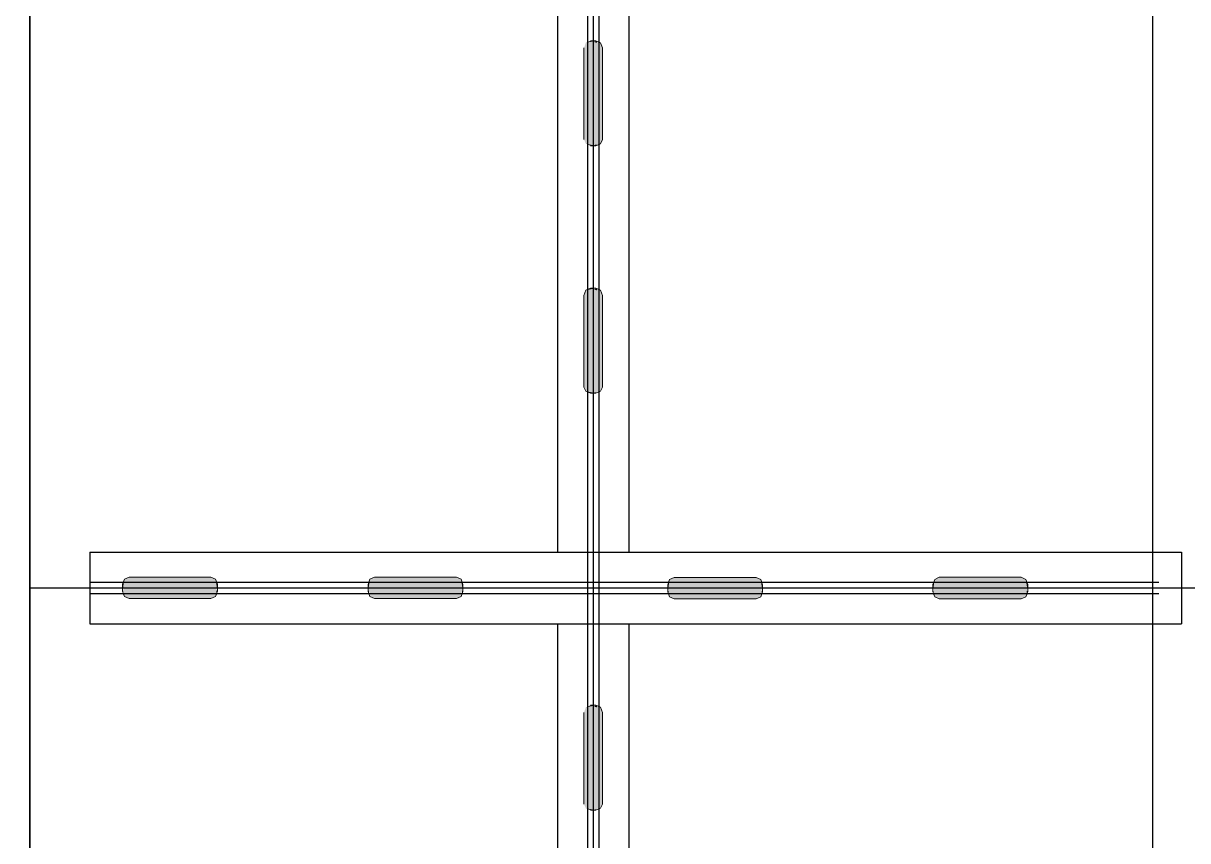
# Model space of a CAD drawing. Header units: inches. Extents: x 23291 to 181956, y 9161 to 51408.
# Drawn here: x 35630 to 36525, y 27351 to 27979 of the extents above; entities that cross this region are included whole.
import ezdxf

# ---------------------------------------------------------------- set-up
doc = ezdxf.new("R2010")
doc.units = ezdxf.units.IN
doc.header["$MEASUREMENT"] = 0
doc.layers.add('1', color=3, linetype='Continuous')
doc.layers.add('PDF2_Geometry', color=7, linetype='Continuous', true_color=0x231f20)
doc.layers.add('PDF2_Solid Fills', color=7, linetype='Continuous', true_color=0xffffff)

msp = doc.modelspace()

# ---------------------------------------------------------------- linework, layer by layer
at = {"linetype": 'ByBlock'}
for p, q in [((36063.7, 28572.72), (36063.7, 26515.72)), ((36063.7, 28572.72), (36063.7, 26515.72)), ((36068.1, 28572.72), (36068.1, 26515.72)), ((36068.1, 28572.72), (36068.1, 26515.72)), ((36072.5, 28572.72), (36072.5, 26515.72)), ((36072.5, 28572.72), (36072.5, 26515.72)), ((36040.6, 28031.52), (36040.6, 27572.82)), ((36040.6, 28031.52), (36040.6, 27572.82)), ((36095.6, 28031.52), (36095.6, 27572.82)), ((36095.6, 28031.52), (36095.6, 27572.82)), ((35681.39, 27572.82), (36520.14, 27572.82)), ((35681.39, 27572.82), (35681.39, 27517.82)), ((35681.39, 27572.82), (36520.14, 27572.82)), ((35681.39, 27572.82), (35681.39, 27517.82)), ((36520.14, 27572.82), (36520.14, 27517.82)), ((36520.14, 27572.82), (36520.14, 27517.82)), ((35681.39, 27549.72), (36502.6, 27549.72)), ((35681.39, 27549.72), (36502.6, 27549.72)), ((35635.36, 27545.32), (36882.76, 27545.32)), ((35635.36, 27545.32), (36882.76, 27545.32)), ((35681.39, 27540.92), (36502.6, 27540.92)), ((35681.39, 27540.92), (36502.6, 27540.92)), ((35681.39, 27517.82), (36520.14, 27517.82)), ((35681.39, 27517.82), (36520.14, 27517.82)), ((36040.6, 27517.82), (36040.6, 27059.12)), ((36040.6, 27517.82), (36040.6, 27059.12)), ((36095.6, 27517.82), (36095.6, 27059.12)), ((36095.6, 27517.82), (36095.6, 27059.12))]:
    msp.add_line(p, q, dxfattribs=at)
msp.add_open_spline([(34750.61, 29952.44), (35946.93, 29444.2), (37677.79, 28674.49), (40065.54, 27740.85), (41120.63, 27390.38)], degree=3, knots=[0, 0, 0, 0, 3.550687, 6.365653, 6.365653, 6.365653, 6.365653])
msp.add_open_spline([(34750.61, 29952.44), (35946.93, 29444.2), (37677.79, 28674.49), (40065.54, 27740.85), (41120.63, 27390.38)], degree=3, knots=[0, 0, 0, 0, 3.550687, 6.365653, 6.365653, 6.365653, 6.365653])
at = {"layer": '1', "linetype": 'ByBlock'}
for q in [(36498.2, 30494.37), (36498.21, 30271.39), (36498.2, 29801.99)]:
    msp.add_line((36498.2, 26463.12), q, dxfattribs=at)
at = {"layer": '1', "linetype": 'ByBlock', "lineweight": 35}
msp.add_line((35635.36, 26543.22), (35635.36, 28545.22), dxfattribs=at)
msp.add_line((35635.36, 26543.22), (35635.36, 28545.22), dxfattribs=at)
at = {"layer": 'PDF2_Geometry', "linetype": 'ByBlock', "lineweight": 18}
for p, q in [((36061.03, 27889.63), (36061.03, 27960.08)), ((36061.03, 27889.63), (36061.03, 27960.08)), ((36065.98, 27965.56), (36070.22, 27965.56)), ((36065.98, 27965.56), (36070.22, 27965.56)), ((36070.22, 27965.56), (36073.76, 27963.99)), ((36070.22, 27965.56), (36073.76, 27963.99)), ((36073.76, 27963.99), (36075.17, 27960.08)), ((36073.76, 27963.99), (36075.17, 27960.08)), ((36075.17, 27960.08), (36075.17, 27889.63)), ((36075.17, 27960.08), (36075.17, 27889.63)), ((36075.17, 27889.63), (36073.76, 27886.5)), ((36073.76, 27886.5), (36075.17, 27889.63)), ((36075.17, 27889.63), (36073.76, 27886.5)), ((36073.76, 27886.5), (36075.17, 27889.63)), ((36070.22, 27884.94), (36065.98, 27884.94)), ((36065.98, 27884.94), (36070.22, 27884.94)), ((36070.22, 27884.94), (36065.98, 27884.94)), ((36065.98, 27884.94), (36070.22, 27884.94)), ((36073.76, 27886.5), (36070.22, 27884.94)), ((36070.22, 27884.94), (36073.76, 27886.5)), ((36073.76, 27886.5), (36070.22, 27884.94)), ((36070.22, 27884.94), (36073.76, 27886.5)), ((36061.03, 27769.99), (36062.44, 27773.91)), ((36061.03, 27769.99), (36062.44, 27773.91)), ((36062.44, 27773.91), (36065.98, 27775.47)), ((36062.44, 27773.91), (36065.98, 27775.47)), ((36065.98, 27775.47), (36070.22, 27775.47)), ((36065.98, 27775.47), (36070.22, 27775.47)), ((36070.22, 27775.47), (36073.76, 27773.91)), ((36070.22, 27775.47), (36073.76, 27773.91)), ((36073.76, 27773.91), (36075.17, 27769.99)), ((36073.76, 27773.91), (36075.17, 27769.99)), ((36061.03, 27699.55), (36061.03, 27769.99)), ((36061.03, 27699.55), (36061.03, 27769.99)), ((36075.17, 27769.99), (36075.17, 27699.55)), ((36075.17, 27769.99), (36075.17, 27699.55)), ((36061.03, 27699.55), (36062.44, 27696.42)), ((36062.44, 27696.42), (36061.03, 27699.55)), ((36061.03, 27699.55), (36062.44, 27696.42)), ((36062.44, 27696.42), (36061.03, 27699.55)), ((36075.17, 27699.55), (36073.76, 27696.42)), ((36073.76, 27696.42), (36075.17, 27699.55)), ((36075.17, 27699.55), (36073.76, 27696.42)), ((36073.76, 27696.42), (36075.17, 27699.55)), ((36062.44, 27696.42), (36065.98, 27694.85)), ((36065.98, 27694.85), (36062.44, 27696.42)), ((36062.44, 27696.42), (36065.98, 27694.85)), ((36065.98, 27694.85), (36062.44, 27696.42)), ((36070.22, 27694.85), (36065.98, 27694.85)), ((36065.98, 27694.85), (36070.22, 27694.85)), ((36070.22, 27694.85), (36065.98, 27694.85)), ((36065.98, 27694.85), (36070.22, 27694.85)), ((36073.76, 27696.42), (36070.22, 27694.85)), ((36070.22, 27694.85), (36073.76, 27696.42)), ((36073.76, 27696.42), (36070.22, 27694.85)), ((36070.22, 27694.85), (36073.76, 27696.42)), ((35707.92, 27552.11), (35706.5, 27548.2)), ((35707.92, 27552.11), (35706.5, 27548.2)), ((35706.5, 27548.2), (35706.5, 27542.72)), ((35706.5, 27548.2), (35706.5, 27542.72)), ((35711.45, 27553.68), (35707.92, 27552.11)), ((35711.45, 27553.68), (35707.92, 27552.11)), ((35774.39, 27553.68), (35711.45, 27553.68)), ((35774.39, 27553.68), (35711.45, 27553.68)), ((35777.92, 27552.11), (35774.39, 27553.68)), ((35777.92, 27552.11), (35774.39, 27553.68)), ((35779.34, 27548.2), (35777.92, 27552.11)), ((35779.34, 27548.2), (35777.92, 27552.11)), ((35779.34, 27542.72), (35779.34, 27548.2)), ((35779.34, 27542.72), (35779.34, 27548.2)), ((35896.56, 27551.93), (35895.15, 27548.02)), ((35896.56, 27551.93), (35895.15, 27548.02)), ((35895.15, 27548.02), (35895.15, 27542.54)), ((35895.15, 27548.02), (35895.15, 27542.54)), ((35900.1, 27553.5), (35896.56, 27551.93)), ((35900.1, 27553.5), (35896.56, 27551.93)), ((35963.03, 27553.5), (35900.1, 27553.5)), ((35963.03, 27553.5), (35900.1, 27553.5)), ((35966.57, 27551.93), (35963.03, 27553.5)), ((35966.57, 27551.93), (35963.03, 27553.5)), ((35967.98, 27548.02), (35966.57, 27551.93)), ((35967.98, 27548.02), (35966.57, 27551.93)), ((35967.98, 27542.54), (35967.98, 27548.02)), ((35967.98, 27542.54), (35967.98, 27548.02)), ((36126.79, 27551.7), (36125.38, 27547.78)), ((36126.79, 27551.7), (36125.38, 27547.78)), ((36125.38, 27547.78), (36125.38, 27542.3)), ((36125.38, 27547.78), (36125.38, 27542.3)), ((36130.33, 27553.26), (36126.79, 27551.7)), ((36130.33, 27553.26), (36126.79, 27551.7)), ((36193.26, 27553.26), (36130.33, 27553.26)), ((36193.26, 27553.26), (36130.33, 27553.26)), ((36196.8, 27551.7), (36193.26, 27553.26)), ((36196.8, 27551.7), (36193.26, 27553.26)), ((36198.21, 27547.78), (36196.8, 27551.7)), ((36198.21, 27547.78), (36196.8, 27551.7)), ((36198.21, 27542.3), (36198.21, 27547.78)), ((36198.21, 27542.3), (36198.21, 27547.78)), ((36330.5, 27551.87), (36329.08, 27547.96)), ((36330.5, 27551.87), (36329.08, 27547.96)), ((36329.08, 27547.96), (36329.08, 27542.48)), ((36329.08, 27547.96), (36329.08, 27542.48)), ((36334.03, 27553.44), (36330.5, 27551.87)), ((36334.03, 27553.44), (36330.5, 27551.87)), ((36396.97, 27553.44), (36334.03, 27553.44)), ((36396.97, 27553.44), (36334.03, 27553.44)), ((36400.5, 27551.87), (36396.97, 27553.44)), ((36400.5, 27551.87), (36396.97, 27553.44)), ((36401.92, 27547.96), (36400.5, 27551.87)), ((36401.92, 27547.96), (36400.5, 27551.87)), ((36401.92, 27542.48), (36401.92, 27547.96)), ((36401.92, 27542.48), (36401.92, 27547.96)), ((35706.5, 27542.72), (35707.92, 27538.81)), ((35706.5, 27542.72), (35707.92, 27538.81)), ((35707.92, 27538.81), (35711.45, 27537.24)), ((35707.92, 27538.81), (35711.45, 27537.24)), ((35774.39, 27537.24), (35777.92, 27538.81)), ((35774.39, 27537.24), (35777.92, 27538.81)), ((35777.92, 27538.81), (35779.34, 27542.72)), ((35777.92, 27538.81), (35779.34, 27542.72)), ((35895.15, 27542.54), (35896.56, 27538.62)), ((35895.15, 27542.54), (35896.56, 27538.62)), ((35896.56, 27538.62), (35900.1, 27537.06)), ((35896.56, 27538.62), (35900.1, 27537.06)), ((35963.03, 27537.06), (35966.57, 27538.62)), ((35963.03, 27537.06), (35966.57, 27538.62)), ((35966.57, 27538.62), (35967.98, 27542.54)), ((35966.57, 27538.62), (35967.98, 27542.54)), ((36125.38, 27542.3), (36126.79, 27538.39)), ((36125.38, 27542.3), (36126.79, 27538.39)), ((36126.79, 27538.39), (36130.33, 27536.83)), ((36126.79, 27538.39), (36130.33, 27536.83)), ((36193.26, 27536.83), (36196.8, 27538.39)), ((36193.26, 27536.83), (36196.8, 27538.39)), ((36196.8, 27538.39), (36198.21, 27542.3)), ((36196.8, 27538.39), (36198.21, 27542.3)), ((36329.08, 27542.48), (36330.5, 27538.57)), ((36329.08, 27542.48), (36330.5, 27538.57)), ((36330.5, 27538.57), (36334.03, 27537)), ((36330.5, 27538.57), (36334.03, 27537)), ((36396.97, 27537), (36400.5, 27538.57)), ((36396.97, 27537), (36400.5, 27538.57)), ((36400.5, 27538.57), (36401.92, 27542.48)), ((36400.5, 27538.57), (36401.92, 27542.48)), ((35711.45, 27537.24), (35774.39, 27537.24)), ((35711.45, 27537.24), (35774.39, 27537.24)), ((35900.1, 27537.06), (35963.03, 27537.06)), ((35900.1, 27537.06), (35963.03, 27537.06)), ((36130.33, 27536.83), (36193.26, 27536.83)), ((36130.33, 27536.83), (36193.26, 27536.83)), ((36334.03, 27537), (36396.97, 27537)), ((36334.03, 27537), (36396.97, 27537)), ((36061.03, 27379.23), (36061.03, 27449.68)), ((36061.03, 27379.23), (36061.03, 27449.68)), ((36065.98, 27455.16), (36070.22, 27455.16)), ((36065.98, 27455.16), (36070.22, 27455.16)), ((36070.22, 27455.16), (36073.76, 27453.59)), ((36070.22, 27455.16), (36073.76, 27453.59)), ((36073.76, 27453.59), (36075.17, 27449.68)), ((36073.76, 27453.59), (36075.17, 27449.68)), ((36075.17, 27449.68), (36075.17, 27379.23)), ((36075.17, 27449.68), (36075.17, 27379.23)), ((36075.17, 27379.23), (36073.76, 27376.1)), ((36073.76, 27376.1), (36075.17, 27379.23)), ((36075.17, 27379.23), (36073.76, 27376.1)), ((36073.76, 27376.1), (36075.17, 27379.23)), ((36070.22, 27374.54), (36065.98, 27374.54)), ((36065.98, 27374.54), (36070.22, 27374.54)), ((36070.22, 27374.54), (36065.98, 27374.54)), ((36065.98, 27374.54), (36070.22, 27374.54)), ((36073.76, 27376.1), (36070.22, 27374.54)), ((36070.22, 27374.54), (36073.76, 27376.1)), ((36073.76, 27376.1), (36070.22, 27374.54)), ((36070.22, 27374.54), (36073.76, 27376.1))]:
    msp.add_line(p, q, dxfattribs=at)
at = {"layer": 'PDF2_Geometry', "linetype": 'ByBlock', "lineweight": 9}
for p, q in [((35707.21, 27540.37), (35707.92, 27538.81)), ((35707.92, 27538.81), (35707.21, 27540.37)), ((35707.21, 27540.37), (35707.21, 27540.37)), ((35707.21, 27540.37), (35707.92, 27538.81)), ((35707.92, 27538.81), (35707.21, 27540.37)), ((35707.21, 27540.37), (35707.21, 27540.37)), ((35778.63, 27540.37), (35777.92, 27538.81)), ((35777.92, 27538.81), (35778.63, 27540.37)), ((35778.63, 27540.37), (35777.92, 27538.81)), ((35777.92, 27538.81), (35778.63, 27540.37)), ((35778.63, 27540.37), (35778.63, 27540.37)), ((35778.63, 27540.37), (35778.63, 27540.37)), ((35895.86, 27540.19), (35896.56, 27538.62)), ((35896.56, 27538.62), (35895.86, 27540.19)), ((35895.86, 27540.19), (35895.86, 27540.19)), ((35895.86, 27540.19), (35896.56, 27538.62)), ((35896.56, 27538.62), (35895.86, 27540.19)), ((35895.86, 27540.19), (35895.86, 27540.19)), ((35967.28, 27540.19), (35966.57, 27538.62)), ((35966.57, 27538.62), (35967.28, 27540.19)), ((35967.28, 27540.19), (35966.57, 27538.62)), ((35966.57, 27538.62), (35967.28, 27540.19)), ((35967.28, 27540.19), (35967.28, 27540.19)), ((35967.28, 27540.19), (35967.28, 27540.19)), ((36126.09, 27539.96), (36126.79, 27538.39)), ((36126.79, 27538.39), (36126.09, 27539.96)), ((36126.09, 27539.96), (36126.09, 27539.96)), ((36126.09, 27539.96), (36126.79, 27538.39)), ((36126.79, 27538.39), (36126.09, 27539.96)), ((36126.09, 27539.96), (36126.09, 27539.96)), ((36197.51, 27539.96), (36196.8, 27538.39)), ((36196.8, 27538.39), (36197.51, 27539.96)), ((36197.51, 27539.96), (36196.8, 27538.39)), ((36196.8, 27538.39), (36197.51, 27539.96)), ((36197.51, 27539.96), (36197.51, 27539.96)), ((36197.51, 27539.96), (36197.51, 27539.96)), ((36329.79, 27540.13), (36330.5, 27538.57)), ((36330.5, 27538.57), (36329.79, 27540.13)), ((36329.79, 27540.13), (36329.79, 27540.13)), ((36329.79, 27540.13), (36330.5, 27538.57)), ((36330.5, 27538.57), (36329.79, 27540.13)), ((36329.79, 27540.13), (36329.79, 27540.13)), ((36401.21, 27540.13), (36400.5, 27538.57)), ((36400.5, 27538.57), (36401.21, 27540.13)), ((36401.21, 27540.13), (36400.5, 27538.57)), ((36400.5, 27538.57), (36401.21, 27540.13)), ((36401.21, 27540.13), (36401.21, 27540.13)), ((36401.21, 27540.13), (36401.21, 27540.13))]:
    msp.add_line(p, q, dxfattribs=at)
at = {"layer": 'PDF2_Solid Fills', "linetype": 'ByBlock', "transparency": 33554559}
for points in [[(36061.03, 27960.08), (36062.44, 27963.99), (36075.17, 27960.08)], [(36061.03, 27960.08), (36062.44, 27963.99), (36075.17, 27960.08)], [(36061.03, 27889.63), (36061.03, 27960.08), (36075.17, 27889.63)], [(36061.03, 27960.08), (36075.17, 27889.63), (36075.17, 27960.08)], [(36061.03, 27889.63), (36061.03, 27960.08), (36075.17, 27889.63)], [(36061.03, 27960.08), (36075.17, 27889.63), (36075.17, 27960.08)], [(36062.44, 27963.99), (36065.98, 27965.56), (36070.22, 27965.56)], [(36073.76, 27963.99), (36062.44, 27963.99), (36065.98, 27965.56)], [(36062.44, 27963.99), (36065.98, 27965.56), (36070.22, 27965.56)], [(36073.76, 27963.99), (36062.44, 27963.99), (36065.98, 27965.56)], [(36062.44, 27963.99), (36075.17, 27960.08), (36073.76, 27963.99)], [(36062.44, 27963.99), (36075.17, 27960.08), (36073.76, 27963.99)], [(36073.76, 27963.99), (36073.76, 27963.99), (36065.98, 27965.56)], [(36073.76, 27963.99), (36073.76, 27963.99), (36065.98, 27965.56)], [(36069.51, 27964.78), (36070.93, 27963.99), (36068.1, 27964.78)], [(36069.51, 27964.78), (36070.93, 27963.99), (36068.1, 27964.78)], [(36071.63, 27964.78), (36070.22, 27965.56), (36069.51, 27964.78)], [(36071.63, 27964.78), (36070.22, 27965.56), (36069.51, 27964.78)], [(36070.93, 27964.78), (36069.51, 27964.78), (36070.93, 27963.99)], [(36070.93, 27964.78), (36069.51, 27964.78), (36070.93, 27963.99)], [(36070.93, 27964.78), (36069.51, 27964.78), (36070.93, 27963.99)], [(36070.93, 27964.78), (36069.51, 27964.78), (36070.93, 27963.99)], [(36070.22, 27965.56), (36073.76, 27963.99), (36073.76, 27963.99)], [(36070.22, 27965.56), (36073.76, 27963.99), (36073.76, 27963.99)], [(36071.63, 27964.78), (36073.76, 27963.99), (36072.34, 27964.78)], [(36071.63, 27964.78), (36073.76, 27963.99), (36072.34, 27964.78)], [(36061.03, 27889.63), (36062.44, 27886.5), (36075.17, 27889.63)], [(36061.03, 27889.63), (36062.44, 27886.5), (36075.17, 27889.63)], [(36062.44, 27886.5), (36075.17, 27889.63), (36073.76, 27886.5)], [(36062.44, 27886.5), (36075.17, 27889.63), (36073.76, 27886.5)], [(36062.44, 27886.5), (36065.98, 27884.94), (36070.22, 27884.94)], [(36073.76, 27886.5), (36062.44, 27886.5), (36065.98, 27884.94)], [(36062.44, 27886.5), (36065.98, 27884.94), (36070.22, 27884.94)], [(36073.76, 27886.5), (36062.44, 27886.5), (36065.98, 27884.94)], [(36073.76, 27886.5), (36073.76, 27886.5), (36065.98, 27884.94)], [(36073.76, 27886.5), (36073.76, 27886.5), (36065.98, 27884.94)], [(36070.93, 27885.72), (36068.1, 27884.94), (36069.51, 27885.72)], [(36070.93, 27885.72), (36068.1, 27884.94), (36069.51, 27885.72)], [(36071.63, 27885.72), (36070.22, 27884.94), (36069.51, 27885.72)], [(36071.63, 27885.72), (36070.22, 27884.94), (36069.51, 27885.72)], [(36070.22, 27884.94), (36073.76, 27886.5), (36073.76, 27886.5)], [(36070.22, 27884.94), (36073.76, 27886.5), (36073.76, 27886.5)], [(36071.63, 27885.72), (36073.76, 27886.5), (36072.34, 27885.72)], [(36071.63, 27885.72), (36073.76, 27886.5), (36072.34, 27885.72)], [(36061.03, 27769.99), (36062.44, 27773.91), (36075.17, 27769.99)], [(36061.03, 27769.99), (36062.44, 27773.91), (36075.17, 27769.99)], [(36062.44, 27773.91), (36065.98, 27775.47), (36070.22, 27775.47)], [(36073.76, 27773.91), (36062.44, 27773.91), (36065.98, 27775.47)], [(36062.44, 27773.91), (36065.98, 27775.47), (36065.98, 27775.47)], [(36062.44, 27773.91), (36065.98, 27775.47), (36070.22, 27775.47)], [(36073.76, 27773.91), (36062.44, 27773.91), (36065.98, 27775.47)], [(36062.44, 27773.91), (36065.98, 27775.47), (36065.98, 27775.47)], [(36062.44, 27773.91), (36075.17, 27769.99), (36073.76, 27773.91)], [(36062.44, 27773.91), (36075.17, 27769.99), (36073.76, 27773.91)], [(36073.76, 27773.91), (36073.76, 27773.91), (36065.98, 27775.47)], [(36073.76, 27773.91), (36073.76, 27773.91), (36065.98, 27775.47)], [(36069.51, 27774.69), (36070.93, 27773.91), (36068.1, 27774.69)], [(36069.51, 27774.69), (36070.93, 27773.91), (36068.1, 27774.69)], [(36071.63, 27774.69), (36070.22, 27775.47), (36069.51, 27774.69)], [(36071.63, 27774.69), (36070.22, 27775.47), (36069.51, 27774.69)], [(36070.93, 27774.69), (36069.51, 27774.69), (36070.93, 27773.91)], [(36070.93, 27774.69), (36069.51, 27774.69), (36070.93, 27773.91)], [(36070.93, 27774.69), (36069.51, 27774.69), (36070.93, 27773.91)], [(36070.93, 27774.69), (36069.51, 27774.69), (36070.93, 27773.91)], [(36070.22, 27775.47), (36073.76, 27773.91), (36073.76, 27773.91)], [(36070.22, 27775.47), (36073.76, 27773.91), (36073.76, 27773.91)], [(36071.63, 27774.69), (36073.76, 27773.91), (36072.34, 27774.69)], [(36071.63, 27774.69), (36073.76, 27773.91), (36072.34, 27774.69)], [(36061.03, 27699.55), (36061.03, 27769.99), (36075.17, 27699.55)], [(36061.03, 27769.99), (36075.17, 27699.55), (36075.17, 27769.99)], [(36061.03, 27699.55), (36061.03, 27769.99), (36075.17, 27699.55)], [(36061.03, 27769.99), (36075.17, 27699.55), (36075.17, 27769.99)], [(36061.03, 27699.55), (36062.44, 27696.42), (36075.17, 27699.55)], [(36061.03, 27699.55), (36062.44, 27696.42), (36075.17, 27699.55)], [(36062.44, 27696.42), (36075.17, 27699.55), (36073.76, 27696.42)], [(36062.44, 27696.42), (36075.17, 27699.55), (36073.76, 27696.42)], [(36062.44, 27696.42), (36065.98, 27694.85), (36070.22, 27694.85)], [(36073.76, 27696.42), (36062.44, 27696.42), (36065.98, 27694.85)], [(36062.44, 27696.42), (36065.98, 27694.85), (36065.98, 27694.85)], [(36062.44, 27696.42), (36065.98, 27694.85), (36070.22, 27694.85)], [(36073.76, 27696.42), (36062.44, 27696.42), (36065.98, 27694.85)], [(36062.44, 27696.42), (36065.98, 27694.85), (36065.98, 27694.85)], [(36073.76, 27696.42), (36073.76, 27696.42), (36065.98, 27694.85)], [(36073.76, 27696.42), (36073.76, 27696.42), (36065.98, 27694.85)], [(36070.93, 27695.64), (36068.1, 27694.85), (36069.51, 27695.64)], [(36070.93, 27695.64), (36068.1, 27694.85), (36069.51, 27695.64)], [(36071.63, 27695.64), (36070.22, 27694.85), (36069.51, 27695.64)], [(36071.63, 27695.64), (36070.22, 27694.85), (36069.51, 27695.64)], [(36070.22, 27694.85), (36073.76, 27696.42), (36073.76, 27696.42)], [(36070.22, 27694.85), (36073.76, 27696.42), (36073.76, 27696.42)], [(36071.63, 27695.64), (36073.76, 27696.42), (36072.34, 27695.64)], [(36071.63, 27695.64), (36073.76, 27696.42), (36072.34, 27695.64)], [(35707.92, 27538.81), (35707.92, 27552.11), (35706.5, 27548.2)], [(35707.92, 27552.11), (35706.5, 27548.2), (35706.5, 27548.2)], [(35707.92, 27552.11), (35706.5, 27548.2), (35706.5, 27542.72)], [(35707.92, 27538.81), (35707.92, 27552.11), (35706.5, 27548.2)], [(35707.92, 27552.11), (35706.5, 27548.2), (35706.5, 27548.2)], [(35707.92, 27552.11), (35706.5, 27548.2), (35706.5, 27542.72)], [(35707.92, 27538.81), (35707.92, 27538.81), (35706.5, 27548.2)], [(35707.92, 27538.81), (35707.92, 27538.81), (35706.5, 27548.2)], [(35711.45, 27553.68), (35707.92, 27552.11), (35711.45, 27537.24)], [(35711.45, 27553.68), (35707.92, 27552.11), (35711.45, 27537.24)], [(35707.92, 27552.11), (35711.45, 27537.24), (35707.92, 27538.81)], [(35707.92, 27552.11), (35711.45, 27537.24), (35707.92, 27538.81)], [(35711.45, 27553.68), (35774.39, 27553.68), (35711.45, 27537.24)], [(35774.39, 27553.68), (35711.45, 27537.24), (35774.39, 27537.24)], [(35711.45, 27553.68), (35774.39, 27553.68), (35711.45, 27537.24)], [(35774.39, 27553.68), (35711.45, 27537.24), (35774.39, 27537.24)], [(35774.39, 27553.68), (35777.92, 27552.11), (35774.39, 27537.24)], [(35774.39, 27553.68), (35777.92, 27552.11), (35774.39, 27537.24)], [(35777.92, 27552.11), (35774.39, 27537.24), (35777.92, 27538.81)], [(35777.92, 27552.11), (35774.39, 27537.24), (35777.92, 27538.81)], [(35777.92, 27538.81), (35777.92, 27552.11), (35779.34, 27548.2)], [(35777.92, 27552.11), (35779.34, 27548.2), (35779.34, 27548.2)], [(35777.92, 27552.11), (35779.34, 27548.2), (35779.34, 27542.72)], [(35777.92, 27538.81), (35777.92, 27552.11), (35779.34, 27548.2)], [(35777.92, 27552.11), (35779.34, 27548.2), (35779.34, 27548.2)], [(35777.92, 27552.11), (35779.34, 27548.2), (35779.34, 27542.72)], [(35777.92, 27538.81), (35777.92, 27538.81), (35779.34, 27548.2)], [(35777.92, 27538.81), (35777.92, 27538.81), (35779.34, 27548.2)], [(35896.56, 27538.62), (35896.56, 27551.93), (35895.15, 27548.02)], [(35896.56, 27551.93), (35895.15, 27548.02), (35895.15, 27548.02)], [(35896.56, 27551.93), (35895.15, 27548.02), (35895.15, 27542.54)], [(35896.56, 27538.62), (35896.56, 27551.93), (35895.15, 27548.02)], [(35896.56, 27551.93), (35895.15, 27548.02), (35895.15, 27548.02)], [(35896.56, 27551.93), (35895.15, 27548.02), (35895.15, 27542.54)], [(35896.56, 27538.62), (35896.56, 27538.62), (35895.15, 27548.02)], [(35896.56, 27538.62), (35896.56, 27538.62), (35895.15, 27548.02)], [(35900.1, 27553.5), (35896.56, 27551.93), (35900.1, 27537.06)], [(35900.1, 27553.5), (35896.56, 27551.93), (35900.1, 27537.06)], [(35896.56, 27551.93), (35900.1, 27537.06), (35896.56, 27538.62)], [(35896.56, 27551.93), (35900.1, 27537.06), (35896.56, 27538.62)], [(35900.1, 27553.5), (35963.03, 27553.5), (35900.1, 27537.06)], [(35963.03, 27553.5), (35900.1, 27537.06), (35963.03, 27537.06)], [(35900.1, 27553.5), (35963.03, 27553.5), (35900.1, 27537.06)], [(35963.03, 27553.5), (35900.1, 27537.06), (35963.03, 27537.06)], [(35963.03, 27553.5), (35966.57, 27551.93), (35963.03, 27537.06)], [(35963.03, 27553.5), (35966.57, 27551.93), (35963.03, 27537.06)], [(35966.57, 27551.93), (35963.03, 27537.06), (35966.57, 27538.62)], [(35966.57, 27551.93), (35963.03, 27537.06), (35966.57, 27538.62)], [(35966.57, 27538.62), (35966.57, 27551.93), (35967.98, 27548.02)], [(35966.57, 27551.93), (35967.98, 27548.02), (35967.98, 27548.02)], [(35966.57, 27551.93), (35967.98, 27548.02), (35967.98, 27542.54)], [(35966.57, 27538.62), (35966.57, 27551.93), (35967.98, 27548.02)], [(35966.57, 27551.93), (35967.98, 27548.02), (35967.98, 27548.02)], [(35966.57, 27551.93), (35967.98, 27548.02), (35967.98, 27542.54)], [(35966.57, 27538.62), (35966.57, 27538.62), (35967.98, 27548.02)], [(35966.57, 27538.62), (35966.57, 27538.62), (35967.98, 27548.02)], [(36126.79, 27538.39), (36126.79, 27551.7), (36125.38, 27547.78)], [(36126.79, 27551.7), (36125.38, 27547.78), (36125.38, 27547.78)], [(36126.79, 27551.7), (36125.38, 27547.78), (36125.38, 27542.3)], [(36126.79, 27538.39), (36126.79, 27551.7), (36125.38, 27547.78)], [(36126.79, 27551.7), (36125.38, 27547.78), (36125.38, 27547.78)], [(36126.79, 27551.7), (36125.38, 27547.78), (36125.38, 27542.3)], [(36126.79, 27538.39), (36126.79, 27538.39), (36125.38, 27547.78)], [(36126.79, 27538.39), (36126.79, 27538.39), (36125.38, 27547.78)], [(36130.33, 27553.26), (36126.79, 27551.7), (36130.33, 27536.83)], [(36130.33, 27553.26), (36126.79, 27551.7), (36130.33, 27536.83)], [(36126.79, 27551.7), (36130.33, 27536.83), (36126.79, 27538.39)], [(36126.79, 27551.7), (36130.33, 27536.83), (36126.79, 27538.39)], [(36130.33, 27553.26), (36193.26, 27553.26), (36130.33, 27536.83)], [(36193.26, 27553.26), (36130.33, 27536.83), (36193.26, 27536.83)], [(36130.33, 27553.26), (36193.26, 27553.26), (36130.33, 27536.83)], [(36193.26, 27553.26), (36130.33, 27536.83), (36193.26, 27536.83)], [(36193.26, 27553.26), (36196.8, 27551.7), (36193.26, 27536.83)], [(36193.26, 27553.26), (36196.8, 27551.7), (36193.26, 27536.83)], [(36196.8, 27551.7), (36193.26, 27536.83), (36196.8, 27538.39)], [(36196.8, 27551.7), (36193.26, 27536.83), (36196.8, 27538.39)], [(36196.8, 27538.39), (36196.8, 27551.7), (36198.21, 27547.78)], [(36196.8, 27551.7), (36198.21, 27547.78), (36198.21, 27547.78)], [(36196.8, 27551.7), (36198.21, 27547.78), (36198.21, 27542.3)], [(36196.8, 27538.39), (36196.8, 27551.7), (36198.21, 27547.78)], [(36196.8, 27551.7), (36198.21, 27547.78), (36198.21, 27547.78)], [(36196.8, 27551.7), (36198.21, 27547.78), (36198.21, 27542.3)], [(36196.8, 27538.39), (36196.8, 27538.39), (36198.21, 27547.78)], [(36196.8, 27538.39), (36196.8, 27538.39), (36198.21, 27547.78)], [(36330.5, 27538.57), (36330.5, 27551.87), (36329.08, 27547.96)], [(36330.5, 27551.87), (36329.08, 27547.96), (36329.08, 27547.96)], [(36330.5, 27551.87), (36329.08, 27547.96), (36329.08, 27542.48)], [(36330.5, 27538.57), (36330.5, 27551.87), (36329.08, 27547.96)], [(36330.5, 27551.87), (36329.08, 27547.96), (36329.08, 27547.96)], [(36330.5, 27551.87), (36329.08, 27547.96), (36329.08, 27542.48)], [(36330.5, 27538.57), (36330.5, 27538.57), (36329.08, 27547.96)], [(36330.5, 27538.57), (36330.5, 27538.57), (36329.08, 27547.96)], [(36334.03, 27553.44), (36330.5, 27551.87), (36334.03, 27537)], [(36334.03, 27553.44), (36330.5, 27551.87), (36334.03, 27537)], [(36330.5, 27551.87), (36334.03, 27537), (36330.5, 27538.57)], [(36330.5, 27551.87), (36334.03, 27537), (36330.5, 27538.57)], [(36334.03, 27553.44), (36396.97, 27553.44), (36334.03, 27537)], [(36396.97, 27553.44), (36334.03, 27537), (36396.97, 27537)], [(36334.03, 27553.44), (36396.97, 27553.44), (36334.03, 27537)], [(36396.97, 27553.44), (36334.03, 27537), (36396.97, 27537)], [(36396.97, 27553.44), (36400.5, 27551.87), (36396.97, 27537)], [(36396.97, 27553.44), (36400.5, 27551.87), (36396.97, 27537)], [(36400.5, 27551.87), (36396.97, 27537), (36400.5, 27538.57)], [(36400.5, 27551.87), (36396.97, 27537), (36400.5, 27538.57)], [(36400.5, 27538.57), (36400.5, 27551.87), (36401.92, 27547.96)], [(36400.5, 27551.87), (36401.92, 27547.96), (36401.92, 27547.96)], [(36400.5, 27551.87), (36401.92, 27547.96), (36401.92, 27542.48)], [(36400.5, 27538.57), (36400.5, 27551.87), (36401.92, 27547.96)], [(36400.5, 27551.87), (36401.92, 27547.96), (36401.92, 27547.96)], [(36400.5, 27551.87), (36401.92, 27547.96), (36401.92, 27542.48)], [(36400.5, 27538.57), (36400.5, 27538.57), (36401.92, 27547.96)], [(36400.5, 27538.57), (36400.5, 27538.57), (36401.92, 27547.96)], [(35707.21, 27540.37), (35706.5, 27542.72), (35707.21, 27543.5)], [(35707.21, 27540.37), (35706.5, 27542.72), (35707.21, 27543.5)], [(35706.5, 27542.72), (35707.92, 27538.81), (35707.92, 27538.81)], [(35706.5, 27542.72), (35707.92, 27538.81), (35707.92, 27538.81)], [(35779.34, 27542.72), (35777.92, 27538.81), (35777.92, 27538.81)], [(35779.34, 27542.72), (35777.92, 27538.81), (35777.92, 27538.81)], [(35778.63, 27540.37), (35779.34, 27542.72), (35778.63, 27543.5)], [(35778.63, 27540.37), (35779.34, 27542.72), (35778.63, 27543.5)], [(35895.86, 27540.19), (35895.15, 27542.54), (35895.86, 27543.32)], [(35895.86, 27540.19), (35895.15, 27542.54), (35895.86, 27543.32)], [(35895.15, 27542.54), (35896.56, 27538.62), (35896.56, 27538.62)], [(35895.15, 27542.54), (35896.56, 27538.62), (35896.56, 27538.62)], [(35967.98, 27542.54), (35966.57, 27538.62), (35966.57, 27538.62)], [(35967.98, 27542.54), (35966.57, 27538.62), (35966.57, 27538.62)], [(35967.28, 27540.19), (35967.98, 27542.54), (35967.28, 27543.32)], [(35967.28, 27540.19), (35967.98, 27542.54), (35967.28, 27543.32)], [(36126.09, 27539.96), (36125.38, 27542.3), (36126.09, 27543.09)], [(36126.09, 27539.96), (36125.38, 27542.3), (36126.09, 27543.09)], [(36125.38, 27542.3), (36126.79, 27538.39), (36126.79, 27538.39)], [(36125.38, 27542.3), (36126.79, 27538.39), (36126.79, 27538.39)], [(36198.21, 27542.3), (36196.8, 27538.39), (36196.8, 27538.39)], [(36198.21, 27542.3), (36196.8, 27538.39), (36196.8, 27538.39)], [(36197.51, 27539.96), (36198.21, 27542.3), (36197.51, 27543.09)], [(36197.51, 27539.96), (36198.21, 27542.3), (36197.51, 27543.09)], [(36329.79, 27540.13), (36329.08, 27542.48), (36329.79, 27543.26)], [(36329.79, 27540.13), (36329.08, 27542.48), (36329.79, 27543.26)], [(36329.08, 27542.48), (36330.5, 27538.57), (36330.5, 27538.57)], [(36329.08, 27542.48), (36330.5, 27538.57), (36330.5, 27538.57)], [(36401.92, 27542.48), (36400.5, 27538.57), (36400.5, 27538.57)], [(36401.92, 27542.48), (36400.5, 27538.57), (36400.5, 27538.57)], [(36401.21, 27540.13), (36401.92, 27542.48), (36401.21, 27543.26)], [(36401.21, 27540.13), (36401.92, 27542.48), (36401.21, 27543.26)], [(36061.03, 27449.68), (36062.44, 27453.59), (36075.17, 27449.68)], [(36061.03, 27449.68), (36062.44, 27453.59), (36075.17, 27449.68)], [(36061.03, 27379.23), (36061.03, 27449.68), (36075.17, 27379.23)], [(36061.03, 27449.68), (36075.17, 27379.23), (36075.17, 27449.68)], [(36061.03, 27379.23), (36061.03, 27449.68), (36075.17, 27379.23)], [(36061.03, 27449.68), (36075.17, 27379.23), (36075.17, 27449.68)], [(36062.44, 27453.59), (36065.98, 27455.16), (36070.22, 27455.16)], [(36073.76, 27453.59), (36062.44, 27453.59), (36065.98, 27455.16)], [(36062.44, 27453.59), (36065.98, 27455.16), (36070.22, 27455.16)], [(36073.76, 27453.59), (36062.44, 27453.59), (36065.98, 27455.16)], [(36062.44, 27453.59), (36075.17, 27449.68), (36073.76, 27453.59)], [(36062.44, 27453.59), (36075.17, 27449.68), (36073.76, 27453.59)], [(36073.76, 27453.59), (36073.76, 27453.59), (36065.98, 27455.16)], [(36073.76, 27453.59), (36073.76, 27453.59), (36065.98, 27455.16)], [(36069.51, 27454.38), (36070.93, 27453.59), (36068.1, 27454.38)], [(36069.51, 27454.38), (36070.93, 27453.59), (36068.1, 27454.38)], [(36071.63, 27454.38), (36070.22, 27455.16), (36069.51, 27454.38)], [(36071.63, 27454.38), (36070.22, 27455.16), (36069.51, 27454.38)], [(36070.93, 27454.38), (36069.51, 27454.38), (36070.93, 27453.59)], [(36070.93, 27454.38), (36069.51, 27454.38), (36070.93, 27453.59)], [(36070.93, 27454.38), (36069.51, 27454.38), (36070.93, 27453.59)], [(36070.93, 27454.38), (36069.51, 27454.38), (36070.93, 27453.59)], [(36070.22, 27455.16), (36073.76, 27453.59), (36073.76, 27453.59)], [(36070.22, 27455.16), (36073.76, 27453.59), (36073.76, 27453.59)], [(36071.63, 27454.38), (36073.76, 27453.59), (36072.34, 27454.38)], [(36071.63, 27454.38), (36073.76, 27453.59), (36072.34, 27454.38)], [(36061.03, 27379.23), (36062.44, 27376.1), (36075.17, 27379.23)], [(36061.03, 27379.23), (36062.44, 27376.1), (36075.17, 27379.23)], [(36062.44, 27376.1), (36075.17, 27379.23), (36073.76, 27376.1)], [(36062.44, 27376.1), (36075.17, 27379.23), (36073.76, 27376.1)], [(36062.44, 27376.1), (36065.98, 27374.54), (36070.22, 27374.54)], [(36073.76, 27376.1), (36062.44, 27376.1), (36065.98, 27374.54)], [(36062.44, 27376.1), (36065.98, 27374.54), (36070.22, 27374.54)], [(36073.76, 27376.1), (36062.44, 27376.1), (36065.98, 27374.54)], [(36073.76, 27376.1), (36073.76, 27376.1), (36065.98, 27374.54)], [(36073.76, 27376.1), (36073.76, 27376.1), (36065.98, 27374.54)], [(36070.93, 27375.32), (36068.1, 27374.54), (36069.51, 27375.32)], [(36070.93, 27375.32), (36068.1, 27374.54), (36069.51, 27375.32)], [(36071.63, 27375.32), (36070.22, 27374.54), (36069.51, 27375.32)], [(36071.63, 27375.32), (36070.22, 27374.54), (36069.51, 27375.32)], [(36070.22, 27374.54), (36073.76, 27376.1), (36073.76, 27376.1)], [(36070.22, 27374.54), (36073.76, 27376.1), (36073.76, 27376.1)], [(36071.63, 27375.32), (36073.76, 27376.1), (36072.34, 27375.32)], [(36071.63, 27375.32), (36073.76, 27376.1), (36072.34, 27375.32)]]:
    msp.add_solid(points, dxfattribs=at)

doc.saveas('drawing.dxf')
